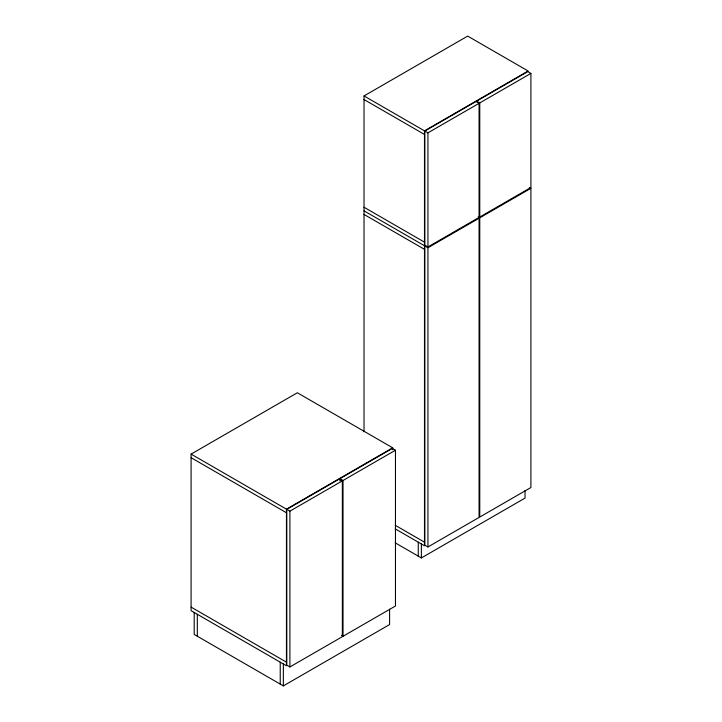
<?xml version="1.0" encoding="UTF-8"?>
<svg xmlns="http://www.w3.org/2000/svg" width="722" height="722" viewBox="0 0 722 722"><rect width="100%" height="100%" fill="white"/><g stroke="black" fill="none" stroke-linecap="round" stroke-linejoin="round"><path stroke-width="1.08" d="M364.023 95.945L467.675 36.1L528.143 71.009L424.491 130.853L364.023 95.945L364.023 431.81M424.834 131.052L475.969 101.531L479.074 103.327L479.074 217.421L427.938 246.951L424.834 245.155L424.834 131.052L427.938 132.848L479.074 103.327M479.769 102.921L530.905 73.4L530.905 187.503L479.769 217.024L479.769 102.921L476.655 101.125L527.791 71.604L530.905 73.4M427.938 247.745L479.074 218.225L479.074 517.439L427.938 546.96L424.834 545.173L424.834 245.949L427.938 247.745L427.938 546.96M479.769 217.827L530.905 188.298L530.905 487.521L479.769 517.042L479.769 217.827L478.217 216.925M392.696 447.82L286.453 509.163L286.453 665.756L191.095 610.695L191.095 454.102L297.338 392.768L392.696 447.82L392.696 449.616M286.805 509.362L339.232 479.092L342.345 480.888L342.345 636.678L289.91 666.947L286.805 665.152L286.805 509.362L289.91 511.158L342.345 480.888M339.927 480.933L339.927 478.695L392.353 448.425L395.466 450.212L395.466 606.011L343.031 636.281L341.479 635.378M339.927 478.695L343.031 480.491L395.466 450.212M395.214 542.836L421.377 557.935L525.029 498.09L525.029 490.572M194.209 612.491L194.209 634.439L283.349 685.9L389.591 624.557L389.591 609.206M529.352 187.404L530.905 188.298M364.023 99.537L424.491 134.445M364.023 207.25L424.491 242.159M364.023 210.842L424.491 245.751M364.023 214.434L424.491 249.343M395.232 525.282L424.491 542.177M395.214 528.865L424.491 545.769L424.491 130.853M191.095 454.102L286.453 509.163M191.095 457.694L286.453 512.755M191.095 607.103L286.453 662.164M427.938 132.848L427.938 246.951M421.377 543.973L421.377 557.935M418.264 542.177L418.264 556.139M343.031 480.491L343.031 636.281M289.91 511.158L289.91 666.947M283.349 663.96L283.349 685.9M280.235 662.164L280.235 684.104M197.314 614.287L197.314 636.226"/></g></svg>
